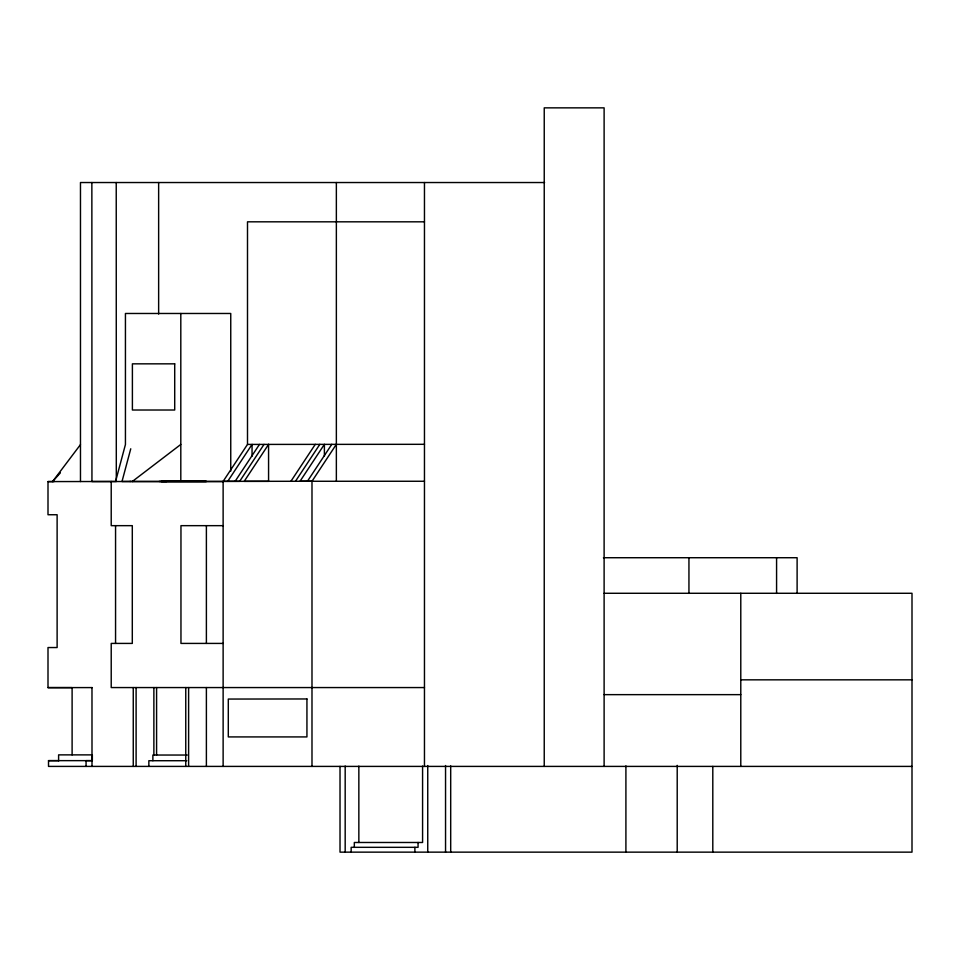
<?xml version="1.0" encoding="UTF-8"?>
<svg xmlns="http://www.w3.org/2000/svg" width="960" height="960" viewBox="0 0 960 960"><rect width="100%" height="100%" fill="white"/><g stroke="black" fill="none" stroke-linecap="round" stroke-linejoin="round"><path stroke-width="1.44" d="M71.796 687.624L48 687.612L48 647.544L57.12 647.544L57.12 514.74L48 514.74L48 481.584L115.296 481.5M58.992 760.644L48.516 760.644L48.516 766.404L912 766.404M58.608 760.644L58.608 754.872L92.34 754.884L92.34 760.644L86.064 760.644L86.064 766.404M72.108 754.872L72.108 687.612M424.464 766.404L424.464 182.532M450.696 852.144L450.696 765.9M625.908 852.144L625.908 765.9M115.56 481.5L125.436 444.516L125.436 313.476L230.748 313.476L230.748 471.096M130.752 448.788L122.004 481.5L130.476 481.464M424.464 221.82L247.5 221.82L247.5 444.42L223.128 481.368L223.128 766.404M227.688 481.368L252.048 444.42L424.464 444.312M235.092 481.344L259.464 444.408M264.012 444.408L239.652 481.344L223.128 481.368L311.988 481.26L336.36 444.312M290.916 481.284L315.288 444.336M295.476 481.284L319.836 444.336M307.428 481.26L331.8 444.312M80.472 444.612L52.56 481.584L60.36 472.884M180.804 444.444L132.3 481.5L223.128 481.488M159.12 481.44L206.376 481.5M129.924 481.452L132.912 481.452M161.352 481.416L206.376 481.392M48 687.624L92.148 687.588M544.56 182.532L80.472 182.532L80.472 481.548M247.5 444.42L252.048 444.42L252.048 456.24M424.464 481.26L300.024 481.272L324.396 444.324L324.396 456.156M161.052 481.464L166.776 481.464M48 481.584L54 481.584M223.584 481.5L91.944 481.536L91.86 182.532M223.128 525.66L180.96 525.66L180.96 643.416L223.128 643.416M603.444 557.724L797.112 557.724L797.112 593.424M604.116 593.28L912 593.28L912 852.144L340.02 852.144L340.02 766.404M740.784 679.836L912 679.836M424.464 687.564L111.216 687.564L111.216 643.416L132.3 643.416L132.3 525.66L111.216 525.66L111.216 481.5M604.116 694.644L740.784 694.644M187.272 755.04L152.88 755.04L152.88 760.716M48.516 760.644L92.34 760.644M186.816 760.716L148.848 760.716L148.848 766.404M116.232 182.532L116.304 481.536M91.98 687.564L92.004 766.404M776.58 557.724L776.58 593.424M740.784 593.28L740.784 766.404M712.8 766.404L712.8 852.144M688.944 557.724L688.944 593.424M677.208 765.36L677.208 852.144M604.116 766.404L604.116 107.856L544.236 107.856L544.236 766.404M445.548 765.528L445.548 852.144M427.74 765.528L427.74 852.144M422.58 766.128L422.58 842.484L354.324 842.484L354.324 847.32M418.056 842.484L418.056 847.32L351.156 847.32L351.156 852.144M414.888 847.32L414.888 852.144M358.848 766.128L358.848 842.484M345.18 766.032L345.18 852.144M336.36 182.532L336.36 481.26M311.988 481.26L311.988 766.404M206.388 525.66L206.388 643.416M206.388 687.564L206.388 766.404M188.616 687.564L188.616 766.404M185.76 687.564L185.76 766.404M180.804 313.476L180.804 481.392M158.64 182.532L158.64 314.076M156.588 687.564L156.588 755.04M153.876 687.564L153.876 755.04M136.104 687.564L136.104 766.404M133.26 687.564L133.26 766.404M115.56 525.66L115.56 643.416M268.572 444.396L244.2 481.344L268.572 481.344L268.572 444.396M306.936 698.964L228.3 699.06L228.3 736.92L306.936 736.92L306.936 698.964M174.708 363.84L132.396 363.84L132.396 410.016L174.708 410.016L174.708 363.84"/></g></svg>
